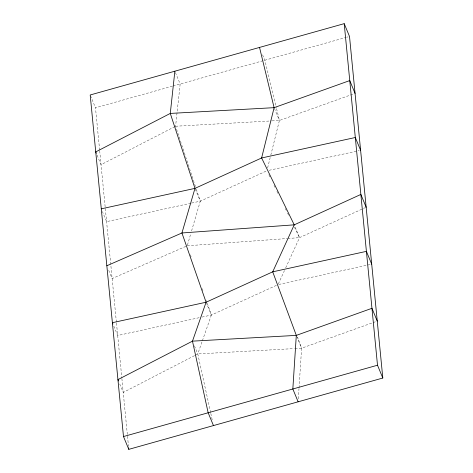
<?xml version="1.0" encoding="UTF-8"?>
<svg xmlns="http://www.w3.org/2000/svg" width="473" height="473" viewBox="0 0 473 473"><rect width="100%" height="100%" fill="white"/><g stroke="black" fill="none" stroke-linecap="round" stroke-linejoin="round"><path stroke-width="0.35" stroke-dasharray="2.37 1.77" d="M298.327 398.863L298.995 388.581M299.042 387.848L301.608 348.187L297.505 337.131M195.438 186.468L175.584 126.232L180.166 83.999L175.14 71.872M267.617 167.933L270.609 155.895M270.787 155.185L279.413 120.473L276.463 108.282M187.444 245.073L190.761 233.745M191.589 230.913L200.286 201.173L196.36 189.265M210.639 412.681L197.779 353.946L202.154 341.435M202.397 340.743L211.384 315.03L206.317 300.491M278.325 283.954L284.468 270.532M285.698 267.848L299.533 237.647L365.499 207.541M174.927 126.569L101.039 164.705L96.853 154.6M194.509 355.631L123.24 392.419L119.332 382.988M195.166 355.294L197.779 353.946L294.247 348.595M191.636 203.065L200.286 201.173L266.914 170.771M202.018 317.081L211.384 315.03L276.681 285.237M185.883 246.368L112.142 278.562L108.234 269.131M272.046 120.881L279.413 120.473L354.372 93.63M294.981 348.554L301.608 348.187L372.405 322.834M373.096 322.586L375.875 321.593M99.62 150.107L95.493 107.779L172.338 86.198M173.047 85.997L345.958 37.45M346.668 37.249L348.093 36.853M269.078 170.298L359.173 150.627M190.915 203.219L106.591 221.636L102.404 211.526M278.739 284.468L370.992 264.324M199.133 317.708L117.688 335.493L113.502 325.383M187.237 245.783L287.058 238.546M287.791 238.493L299.533 237.647L294.23 224.841M175.584 126.232L271.313 120.922M268.853 174.744L270.148 177.393M274.021 185.333L274.99 187.32M276.93 191.293L277.893 193.28M285.325 208.51L286.295 210.497M287.584 213.146L288.554 215.132M294.366 227.052L299.533 237.647M262.604 54.838L264.839 60.225L276.291 107.56M274.387 108.341L279.413 120.473M296.589 336.061L301.608 348.187M195.266 189.046L200.286 201.173M206.086 302.229L211.384 315.03M194.433 345.858L197.779 353.946M90.467 95.647L95.493 107.779M190.377 254.781L191.104 256.863M202.208 288.719L202.935 290.794M210.798 413.396L212.525 421.277M99.691 150.84L116.411 322.355M116.482 323.083L121.815 377.826M121.886 378.554L128.502 446.429"/><path stroke-width="0.71" d="M174.862 71.198L170.28 113.425L194.982 188.372L181.934 232.976L206.086 302.229L192.481 341.145L208.161 412.775L213.465 425.576M106.839 265.761L181.934 232.976L294.23 224.841L360.858 194.438L366.161 207.239M344.208 23.65L90.189 94.972L123.488 436.549L128.792 449.35L382.811 378.028L349.512 36.451L344.208 23.65L377.507 365.221L382.811 378.028M123.488 436.549L377.507 365.221M101.287 208.83L194.982 188.372L261.616 157.97L355.312 137.507L360.615 150.308M355.063 93.382L349.76 80.581L274.109 107.667L170.28 113.425L95.741 151.904L96.297 153.252M371.713 264.171L366.409 251.364L272.714 271.827L206.086 302.229L112.385 322.692L112.946 324.04M377.259 321.096L371.961 308.295L296.305 335.387L192.481 341.145L117.937 379.618L118.498 380.966M298.138 401.802L292.834 389.001L296.305 335.387L272.714 271.827L294.23 224.841L261.616 157.97L274.109 107.667L259.535 47.424M128.65 447.89L128.792 449.35"/></g></svg>
